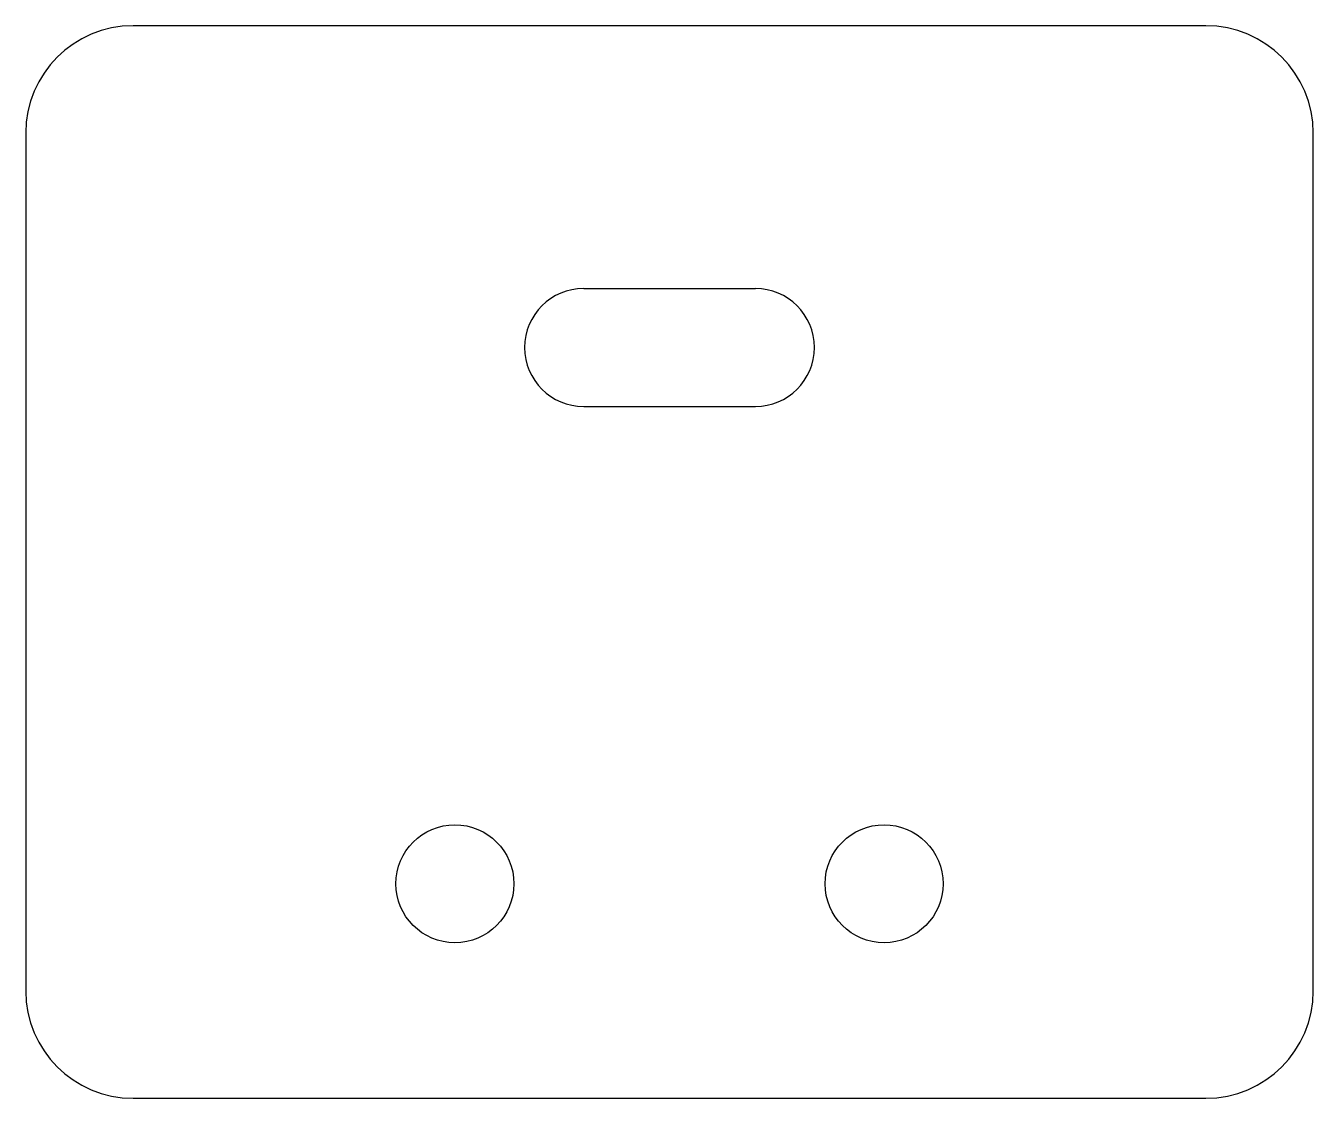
# Model space of a CAD drawing. Header units: metres. Extents: x 0 to 60, y 0 to 50.
import ezdxf

# ---------------------------------------------------------------- set-up
doc = ezdxf.new("R2010")
doc.units = ezdxf.units.M

msp = doc.modelspace()

# ---------------------------------------------------------------- linework, layer by layer
at = {"layer": 'COUPE'}
for p, q in [((55, 50), (5, 50)), ((0, 45), (0, 5)), ((60, 5), (60, 45)), ((26, 37.75), (34, 37.75)), ((26, 32.25), (34, 32.25)), ((5, 0), (55, 0))]:
    msp.add_line(p, q, dxfattribs=at)
for centre in [(20, 10), (40, 10)]:
    msp.add_circle(centre, 2.75, dxfattribs=at)
for centre, radius, start, end in [((5, 45), 5, 90, 180), ((55, 45), 5, 0, 90), ((26, 35), 2.75, 90, 270), ((34, 35), 2.75, 270, 90), ((5, 5), 5, 180, 270), ((55, 5), 5, 270, 360)]:
    msp.add_arc(centre, radius, start, end, dxfattribs=at)

doc.saveas('drawing.dxf')
